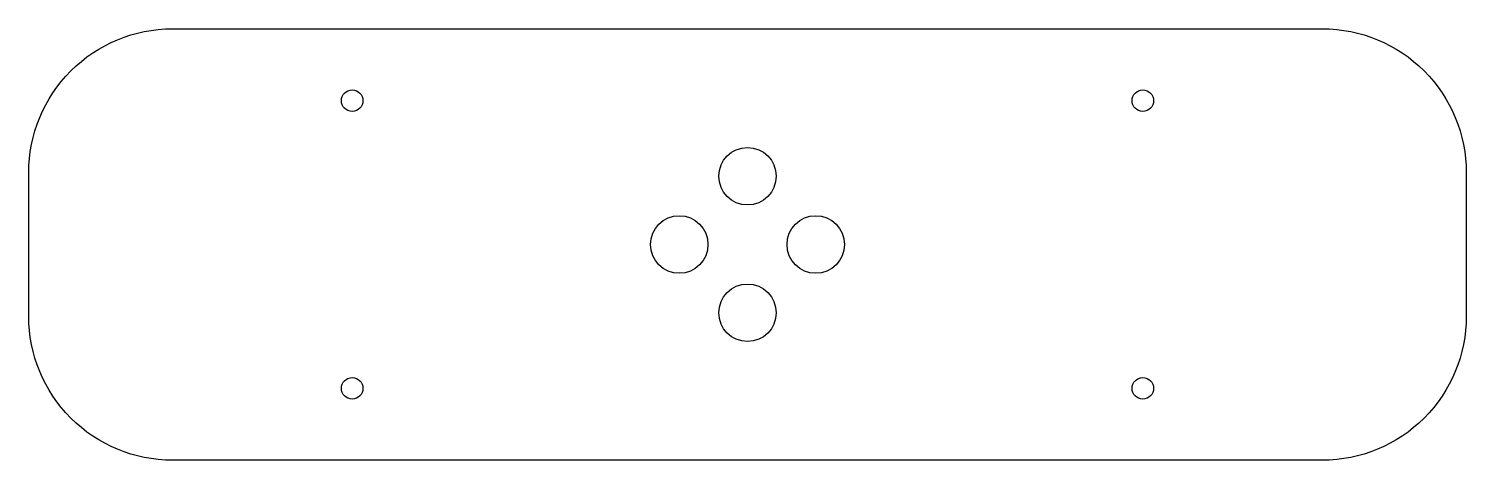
# Model space of a CAD drawing. Header units: millimetres. Extents: x -100 to 100, y -30 to 30.
import ezdxf

# ---------------------------------------------------------------- set-up
doc = ezdxf.new("R2010")
doc.units = ezdxf.units.MM
doc.layers.get('0').update_dxf_attribs({"linetype": 'CONTINUOUS'})

msp = doc.modelspace()

# ---------------------------------------------------------------- linework, layer by layer
msp.add_lwpolyline([(-100, 10, -0.414214), (-80, 30), (80, 30, -0.414214), (100, 10), (100, -10, -0.414214), (80, -30), (-80, -30, -0.414214), (-100, -10)], format="xyb", close=True)
for centre, radius in [((-55, 20), 1.5), ((55, 20), 1.5), ((0, 9.5), 4), ((-9.5, 0), 4), ((9.5, 0), 4), ((0, -9.5), 4), ((-55, -20), 1.5), ((55, -20), 1.5)]:
    msp.add_circle(centre, radius)

doc.saveas('drawing.dxf')
